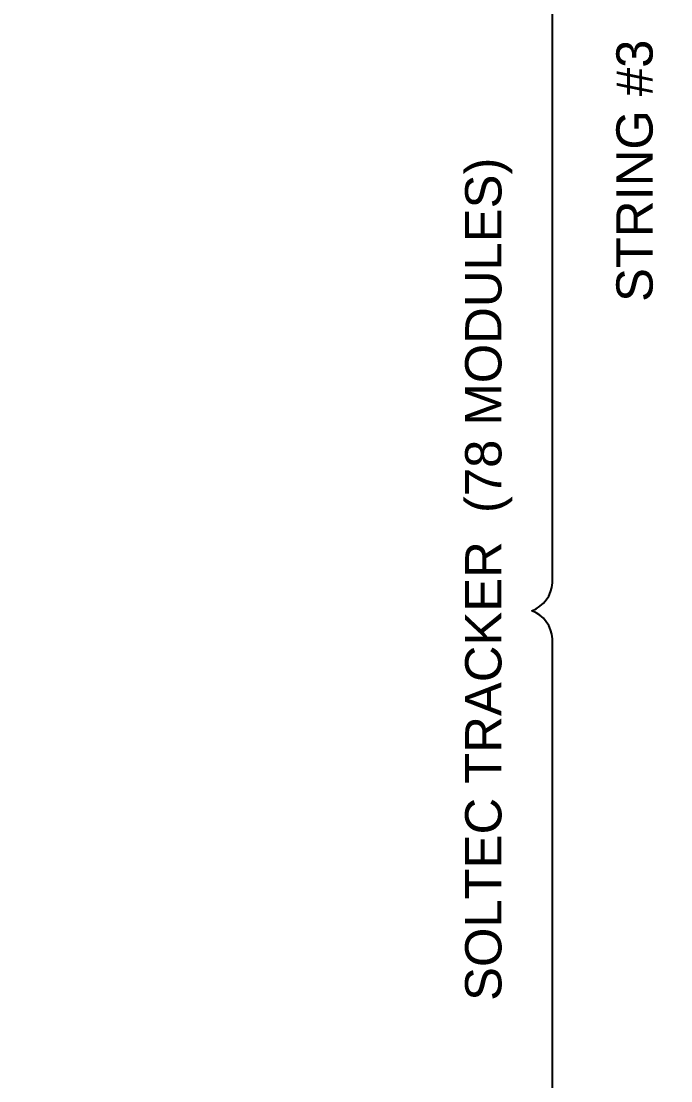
# Model space of a CAD drawing. Header units: feet. Extents: x -327 to 55127, y -2634 to 4121.
# Drawn here: x 1501.9 to 1537.6, y -2450.7 to -2392.4 of the extents above; entities that cross this region are included whole.
import ezdxf
from ezdxf import colors
from ezdxf.entities.mleader import LeaderData, LeaderLine
from ezdxf.math import Vec2, Vec3

# ---------------------------------------------------------------- set-up
doc = ezdxf.new("R2010")
doc.units = ezdxf.units.FT
doc.header["$MEASUREMENT"] = 0
doc.layers.add('G-ANNO-TEXT', color=1, linetype='Continuous')
doc.styles.add('NEI-A', font='arial.ttf')

msp = doc.modelspace()

# ---------------------------------------------------------------- linework, layer by layer
at = {"layer": 'G-ANNO-TEXT', "flags": 128}
msp.add_lwpolyline([(1532.258, -2499.793, -0.298343), (1531.121, -2498.251), (1531.121, -2426.388, 0.298343), (1529.984, -2424.846, 0.298343), (1531.121, -2423.304), (1531.121, -2351.441, -0.298343), (1532.258, -2349.899)], format="xyb", dxfattribs=at)

# ---------------------------------------------------------------- texts
at = {"layer": 'G-ANNO-TEXT', "insert": (1534.636, -2393.408, -3.817), "char_height": 2, "width": 14.34742, "attachment_point": 3, "rotation": 90, "style": 'NEI-A', "bg_fill": 3, "box_fill_scale": 1.5, "bg_fill_color": 256, "bg_fill_transparency": 0}
msp.add_mtext('STRING #3', dxfattribs=at)

# ---------------------------------------------------------------- leaders
at = {"layer": 'G-ANNO-TEXT'}
ml = msp.add_multileader_mtext('Standard', dxfattribs=at)
ml.set_content('(TYP.)  AMPT OPTIMIZER (2) STRING INPUT', color=256, style='NEI-A')
ml.set_leader_properties()
ml.build(insert=Vec2(0, 0))
ml.multileader.update_dxf_attribs({"dogleg_length": 0.36, "arrow_head_size": 1.876})
ctx = ml.context
ctx.base_point, ctx.char_height, ctx.arrow_head_size, ctx.landing_gap_size, ctx.plane_origin = Vec3(1491.833, -2435.303, -1.908), 0.1, 1.876, 1.921, Vec3(2012.016, -2886.232, -1.908)
notes = []
notes.append((ctx, [(0, (1, 1, 0), (1487.991, -2435.303, -1.908), (1, 0), 3.842, [(1, [(1469.103, -2447.34, -1.908)], 0, [])])]))
ctx.mtext.insert, ctx.mtext.width, ctx.mtext.flow_direction = Vec3(1493.753, -2435.239, -1.908), 31.29069, 5
ctx.mtext.has_bg_fill, ctx.mtext.bg_color, ctx.mtext.bg_scale_factor, ctx.mtext.bg_transparency, ctx.mtext.use_window_bg_color = 1, -1073741824, 1.5, 0, 1
for ctx, leaders in notes:
    for number, flags, end, landing, length, lines in leaders:
        leader = LeaderData()
        leader.index, (leader.has_last_leader_line, leader.has_dogleg_vector, leader.attachment_direction) = number, flags
        leader.last_leader_point, leader.dogleg_vector, leader.dogleg_length = Vec3(end), Vec3(landing), length
        for number, points, colour, breaks in lines:
            line = LeaderLine()
            line.index, line.vertices, line.color, line.breaks = number, Vec3.list(points), colors.encode_raw_color(colour), breaks
            leader.lines.append(line)
        ctx.leaders.append(leader)

# ---------------------------------------------------------------- next in the draw order: texts
at = {"layer": 'G-ANNO-TEXT', "insert": (1526.312, -2399.904, -3.817), "char_height": 2, "width": 61.70759, "attachment_point": 3, "rotation": 90, "style": 'NEI-A', "bg_fill": 3, "box_fill_scale": 1.5, "bg_fill_color": 256, "bg_fill_transparency": 0}
msp.add_mtext('SOLTEC TRACKER  (78 MODULES)', dxfattribs=at)

doc.saveas('drawing.dxf')
